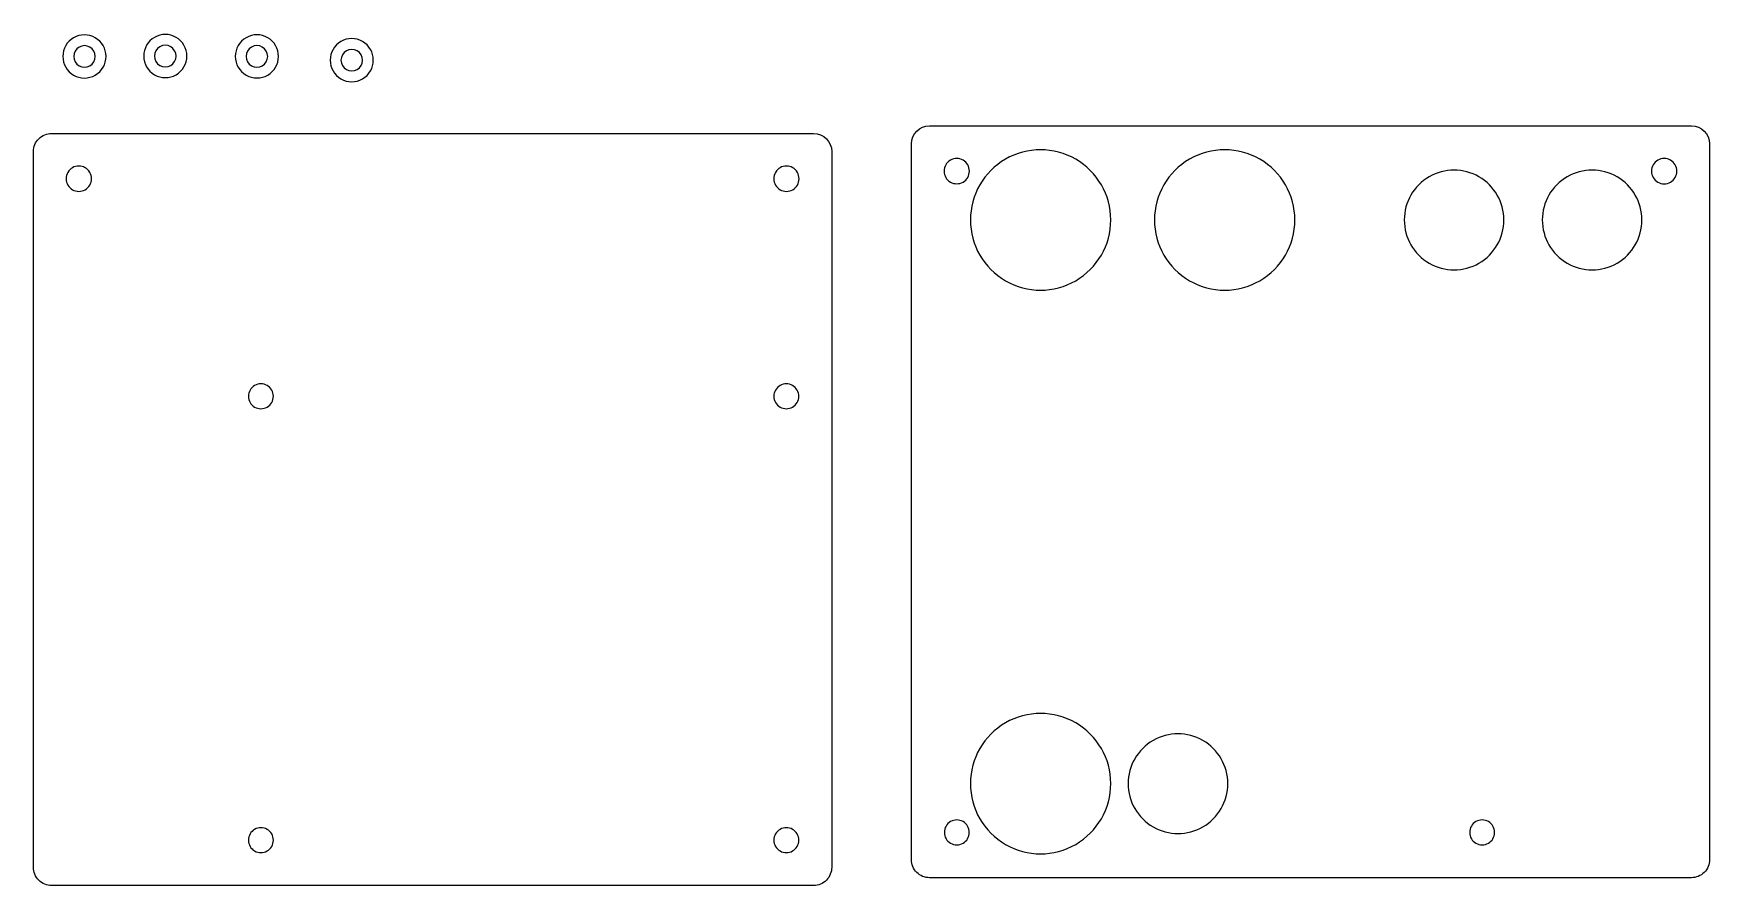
# Model space of a CAD drawing. Extents: x 18 to 215, y 14 to 114.
import ezdxf

# ---------------------------------------------------------------- set-up
doc = ezdxf.new("R2010")
doc.units = 0
doc.layers.get('0').update_dxf_attribs({"linetype": 'CONTINUOUS'})

msp = doc.modelspace()

# ---------------------------------------------------------------- linework, layer by layer
at = {"color": 7}
for p, q in [((25.647367, 111.218143), (25.647367, 111.218143)), ((26.913691, 111.218143), (26.913691, 111.218143)), ((35.138644, 111.262485), (35.138644, 111.262485)), ((36.404968, 111.262485), (36.404968, 111.262485)), ((45.894345, 111.224781), (45.894345, 111.224781)), ((47.160668, 111.224781), (47.160668, 111.224781)), ((57.030946, 110.779318), (57.030946, 110.779318)), ((58.29727, 110.779318), (58.29727, 110.779318)), ((20.52824, 102.182051), (109.989445, 102.182051)), ((18.400895, 16.005467), (18.400895, 100.054708)), ((112.116788, 100.054708), (112.116788, 16.005467)), ((25.208397, 96.863692), (25.208397, 96.863692)), ((108.287569, 96.863692), (108.287569, 96.863692)), ((128.283739, 97.757771), (128.283739, 97.757771)), ((211.347364, 97.757771), (211.347364, 97.757771)), ((144.882427, 92.017141), (144.882427, 92.017141)), ((166.492199, 92.017141), (166.492199, 92.017141)), ((191.037156, 92.017141), (191.037156, 92.017141)), ((207.244485, 92.017141), (207.244485, 92.017141)), ((46.559487, 71.316414), (46.559487, 71.316414)), ((108.252466, 71.316414), (108.252466, 71.316414)), ((144.882427, 25.837214), (144.882427, 25.837214)), ((158.622497, 25.837214), (158.622497, 25.837214)), ((128.265661, 20.105109), (128.265661, 20.105109)), ((189.947096, 20.105109), (189.947096, 20.105109)), ((46.559487, 19.196497), (46.559487, 19.196497)), ((108.252466, 19.196497), (108.252466, 19.196497)), ((109.989445, 13.878132), (20.52824, 13.878132)), ((213.04892, 14.787726), (123.604458, 14.787726))]:
    msp.add_line(p, q, dxfattribs=at)
for points in [[(23.114048, 113.413422), (22.330102, 112.96049), (21.847565, 112.123525), (21.848398, 111.218143)], [(25.648041, 113.413422), (24.864095, 113.866353), (23.897993, 113.866353), (23.114048, 113.413422)], [(23.747881, 112.314811), (23.356079, 112.088604), (23.114719, 111.670557), (23.114719, 111.218143)], [(25.014205, 112.314811), (24.622403, 112.541018), (24.139683, 112.541018), (23.747881, 112.314811)], [(25.647367, 111.218143), (25.647367, 111.670557), (25.406007, 112.088604), (25.014205, 112.314811)], [(26.913691, 111.218143), (26.914524, 112.123525), (26.431986, 112.96049), (25.648041, 113.413422)], [(32.605325, 113.457764), (31.821379, 113.004832), (31.338842, 112.167868), (31.339675, 111.262485)], [(35.139318, 113.457764), (34.355372, 113.910696), (33.389271, 113.910696), (32.605325, 113.457764)], [(33.239158, 112.359154), (32.847356, 112.132947), (32.605996, 111.714899), (32.605996, 111.262485)], [(34.505482, 112.359154), (34.11368, 112.585361), (33.63096, 112.585361), (33.239158, 112.359154)], [(35.138644, 111.262485), (35.138644, 111.714899), (34.897284, 112.132947), (34.505482, 112.359154)], [(36.404968, 111.262485), (36.405801, 112.167868), (35.923263, 113.004832), (35.139318, 113.457764)], [(43.361026, 113.420059), (42.57708, 112.967128), (42.094543, 112.130163), (42.095376, 111.224781)], [(45.895018, 113.420059), (45.111073, 113.872991), (44.144971, 113.872991), (43.361026, 113.420059)], [(43.994859, 112.321449), (43.603057, 112.095242), (43.361697, 111.677194), (43.361697, 111.224781)], [(45.261183, 112.321449), (44.869381, 112.547656), (44.386661, 112.547656), (43.994859, 112.321449)], [(45.894345, 111.224781), (45.894345, 111.677194), (45.652985, 112.095242), (45.261183, 112.321449)], [(47.160668, 111.224781), (47.161501, 112.130163), (46.678964, 112.967128), (45.895018, 113.420059)], [(54.497627, 112.974597), (53.713681, 112.521665), (53.231144, 111.684701), (53.231977, 110.779318)], [(57.03162, 112.974597), (56.247674, 113.427529), (55.281573, 113.427529), (54.497627, 112.974597)], [(58.29727, 110.779318), (58.298103, 111.684701), (57.815565, 112.521665), (57.03162, 112.974597)], [(21.848398, 111.218143), (21.847565, 110.31276), (22.330102, 109.475796), (23.114048, 109.022864)], [(23.114719, 111.218143), (23.114719, 110.765729), (23.356079, 110.347681), (23.747881, 110.121474)], [(25.014205, 110.121474), (25.406007, 110.347681), (25.647367, 110.765729), (25.647367, 111.218143)], [(25.648041, 109.022864), (26.431986, 109.475796), (26.914524, 110.31276), (26.913691, 111.218143)], [(31.339675, 111.262485), (31.338842, 110.357103), (31.821379, 109.520138), (32.605325, 109.067207)], [(32.605996, 111.262485), (32.605996, 110.810072), (32.847356, 110.392024), (33.239158, 110.165817)], [(34.505482, 110.165817), (34.897284, 110.392024), (35.138644, 110.810072), (35.138644, 111.262485)], [(35.139318, 109.067207), (35.923263, 109.520138), (36.405801, 110.357103), (36.404968, 111.262485)], [(42.095376, 111.224781), (42.094543, 110.319398), (42.57708, 109.482434), (43.361026, 109.029502)], [(43.361697, 111.224781), (43.361697, 110.772367), (43.603057, 110.354319), (43.994859, 110.128112)], [(45.261183, 110.128112), (45.652985, 110.354319), (45.894345, 110.772367), (45.894345, 111.224781)], [(45.895018, 109.029502), (46.678964, 109.482434), (47.161501, 110.319398), (47.160668, 111.224781)], [(53.231977, 110.779318), (53.231144, 109.873936), (53.713681, 109.036971), (54.497627, 108.584039)], [(55.13146, 111.875987), (54.739658, 111.64978), (54.498298, 111.231732), (54.498298, 110.779318)], [(54.498298, 110.779318), (54.498298, 110.326904), (54.739658, 109.908857), (55.13146, 109.68265)], [(56.397784, 111.875987), (56.005982, 112.102194), (55.523262, 112.102194), (55.13146, 111.875987)], [(57.030946, 110.779318), (57.030946, 111.231732), (56.789586, 111.64978), (56.397784, 111.875987)], [(56.397784, 109.68265), (56.789586, 109.908857), (57.030946, 110.326904), (57.030946, 110.779318)], [(57.03162, 108.584039), (57.815565, 109.036971), (58.298103, 109.873936), (58.29727, 110.779318)], [(23.114048, 109.022864), (23.897993, 108.569932), (24.864095, 108.569932), (25.648041, 109.022864)], [(23.747881, 110.121474), (24.139683, 109.895267), (24.622403, 109.895267), (25.014205, 110.121474)], [(32.605325, 109.067207), (33.389271, 108.614275), (34.355372, 108.614275), (35.139318, 109.067207)], [(33.239158, 110.165817), (33.63096, 109.93961), (34.11368, 109.93961), (34.505482, 110.165817)], [(43.361026, 109.029502), (44.144971, 108.57657), (45.111073, 108.57657), (45.895018, 109.029502)], [(43.994859, 110.128112), (44.386661, 109.901905), (44.869381, 109.901905), (45.261183, 110.128112)], [(54.497627, 108.584039), (55.281573, 108.131107), (56.247674, 108.131107), (57.03162, 108.584039)], [(55.13146, 109.68265), (55.523262, 109.456443), (56.005982, 109.456443), (56.397784, 109.68265)], [(121.477511, 100.948195), (121.477519, 102.122869), (122.429784, 103.075126), (123.604458, 103.075126)], [(123.604458, 103.075126), (123.604458, 103.075126), (213.04892, 103.075126), (213.04892, 103.075126)], [(213.04892, 103.075126), (214.223594, 103.075126), (215.175858, 102.122869), (215.175867, 100.948195)], [(18.400895, 100.054708), (18.400895, 100.618912), (18.625025, 101.160011), (19.023979, 101.558966)], [(19.023979, 101.558966), (19.422934, 101.957921), (19.964033, 102.182051), (20.52824, 102.182051)], [(109.989445, 102.182051), (111.164345, 102.182051), (112.116788, 101.229607), (112.116788, 100.054708)], [(121.477511, 16.914685), (121.477511, 16.914685), (121.477511, 100.948195), (121.477511, 100.948195)], [(140.761469, 99.15485), (138.211411, 100.627126), (135.069611, 100.627126), (132.519553, 99.15485)], [(162.371241, 99.15485), (159.821183, 100.627126), (156.679383, 100.627126), (154.129325, 99.15485)], [(215.175867, 100.948195), (215.175867, 100.948195), (215.175867, 16.914685), (215.175867, 16.914685)], [(24.464014, 98.153865), (24.003176, 98.420017), (23.435336, 98.420017), (22.974498, 98.153865)], [(107.543527, 98.15485), (107.082517, 98.421268), (106.514338, 98.421268), (106.053328, 98.15485)], [(126.050445, 99.047164), (125.589789, 98.781204), (125.306014, 98.28969), (125.306014, 97.757771)], [(127.539308, 99.047164), (127.078652, 99.313124), (126.511101, 99.313124), (126.050445, 99.047164)], [(128.283739, 97.757771), (128.283739, 98.28969), (127.999964, 98.781204), (127.539308, 99.047164)], [(132.519553, 99.15485), (129.969495, 97.682573), (128.398595, 94.961694), (128.398595, 92.017141)], [(144.882427, 92.017141), (144.882427, 94.961694), (143.311527, 97.682573), (140.761469, 99.15485)], [(154.129325, 99.15485), (151.579267, 97.682573), (150.008367, 94.961694), (150.008367, 92.017141)], [(166.492199, 92.017141), (166.492199, 94.961694), (164.921299, 97.682573), (162.371241, 99.15485)], [(209.113883, 99.047703), (208.653133, 98.781599), (208.369408, 98.289844), (208.369639, 97.757771)], [(210.603119, 99.047703), (210.142369, 99.313806), (209.574634, 99.313806), (209.113883, 99.047703)], [(211.347364, 97.757771), (211.347595, 98.289844), (211.06387, 98.781599), (210.603119, 99.047703)], [(22.974498, 98.153865), (22.513661, 97.88771), (22.229884, 97.395864), (22.230115, 96.863692)], [(22.230115, 96.863692), (22.229884, 96.331516), (22.513661, 95.839671), (22.974498, 95.573518)], [(25.208397, 96.863692), (25.208628, 97.395864), (24.92485, 97.88771), (24.464014, 98.153865)], [(24.464014, 95.573518), (24.92485, 95.839671), (25.208628, 96.331516), (25.208397, 96.863692)], [(106.053328, 98.15485), (105.592318, 97.888435), (105.308631, 97.396146), (105.309286, 96.863692)], [(105.309286, 96.863692), (105.308722, 96.331237), (105.592318, 95.838948), (106.053328, 95.572531)], [(108.287569, 96.863692), (108.288133, 97.396146), (108.004537, 97.888435), (107.543527, 98.15485)], [(107.543527, 95.572531), (108.004537, 95.838948), (108.288221, 96.331237), (108.287569, 96.863692)], [(125.306014, 97.757771), (125.306014, 97.225852), (125.589789, 96.734338), (126.050445, 96.468378)], [(126.050445, 96.468378), (126.511101, 96.202418), (127.078652, 96.202418), (127.539308, 96.468378)], [(127.539308, 96.468378), (127.999964, 96.734338), (128.283739, 97.225852), (128.283739, 97.757771)], [(182.262862, 97.084463), (180.452818, 96.039128), (179.338159, 94.107353), (179.338953, 92.017141)], [(188.113247, 97.084463), (186.303202, 98.129798), (184.072906, 98.129798), (182.262862, 97.084463)], [(191.037156, 92.017141), (191.03795, 94.107353), (189.923291, 96.039128), (188.113247, 97.084463)], [(198.470462, 97.08368), (196.660555, 96.038554), (195.545823, 94.107129), (195.546281, 92.017141)], [(204.320304, 97.08368), (202.510398, 98.128807), (200.280368, 98.128807), (198.470462, 97.08368)], [(207.244485, 92.017141), (207.244943, 94.107129), (206.130211, 96.038554), (204.320304, 97.08368)], [(208.369639, 97.757771), (208.369408, 97.225698), (208.653133, 96.733942), (209.113883, 96.467839)], [(209.113883, 96.467839), (209.574634, 96.201735), (210.142369, 96.201735), (210.603119, 96.467839)], [(210.603119, 96.467839), (211.06387, 96.733942), (211.347595, 97.225698), (211.347364, 97.757771)], [(22.974498, 95.573518), (23.435336, 95.307363), (24.003176, 95.307363), (24.464014, 95.573518)], [(106.053328, 95.572531), (106.514338, 95.306116), (107.082517, 95.306116), (107.543527, 95.572531)], [(128.398595, 92.017141), (128.398595, 89.072588), (129.969495, 86.351708), (132.519553, 84.879432)], [(140.761469, 84.879432), (143.311527, 86.351708), (144.882427, 89.072588), (144.882427, 92.017141)], [(150.008367, 92.017141), (150.008367, 89.072588), (151.579267, 86.351708), (154.129325, 84.879432)], [(162.371241, 84.879432), (164.921299, 86.351708), (166.492199, 89.072588), (166.492199, 92.017141)], [(179.338953, 92.017141), (179.338159, 89.926929), (180.452818, 87.995153), (182.262862, 86.949818)], [(188.113247, 86.949818), (189.923291, 87.995153), (191.03795, 89.926929), (191.037156, 92.017141)], [(195.546281, 92.017141), (195.545823, 89.927152), (196.660555, 87.995727), (198.470462, 86.950601)], [(204.320304, 86.950601), (206.130211, 87.995727), (207.244943, 89.927152), (207.244485, 92.017141)], [(182.262862, 86.949818), (184.072906, 85.904483), (186.303202, 85.904483), (188.113247, 86.949818)], [(198.470462, 86.950601), (200.280368, 85.905474), (202.510398, 85.905474), (204.320304, 86.950601)], [(132.519553, 84.879432), (135.069611, 83.407155), (138.211411, 83.407155), (140.761469, 84.879432)], [(154.129325, 84.879432), (156.679383, 83.407155), (159.821183, 83.407155), (162.371241, 84.879432)], [(45.828396, 72.583555), (45.375788, 72.844958), (44.818086, 72.844958), (44.365477, 72.583555)], [(107.521378, 72.583555), (107.06877, 72.844958), (106.511067, 72.844958), (106.058459, 72.583555)], [(44.365477, 72.583555), (43.912869, 72.322152), (43.634158, 71.839087), (43.634389, 71.316414)], [(43.634389, 71.316414), (43.634158, 70.793744), (43.912869, 70.310678), (44.365477, 70.049276)], [(46.559487, 71.316414), (46.559716, 71.839087), (46.281004, 72.322152), (45.828396, 72.583555)], [(45.828396, 70.049276), (46.281004, 70.310678), (46.559716, 70.793744), (46.559487, 71.316414)], [(106.058459, 72.583555), (105.605851, 72.322152), (105.32714, 71.839087), (105.327368, 71.316414)], [(105.327368, 71.316414), (105.32714, 70.793744), (105.605851, 70.310678), (106.058459, 70.049276)], [(108.252466, 71.316414), (108.252697, 71.839087), (107.973986, 72.322152), (107.521378, 72.583555)], [(107.521378, 70.049276), (107.973986, 70.310678), (108.252697, 70.793744), (108.252466, 71.316414)], [(44.365477, 70.049276), (44.818086, 69.787876), (45.375788, 69.787876), (45.828396, 70.049276)], [(106.058459, 70.049276), (106.511067, 69.787876), (107.06877, 69.787876), (107.521378, 70.049276)], [(140.761469, 32.974923), (138.211411, 34.447199), (135.069611, 34.447199), (132.519553, 32.974923)], [(132.519553, 32.974923), (129.969495, 31.502646), (128.398595, 28.781767), (128.398595, 25.837214)], [(144.882427, 25.837214), (144.882427, 28.781767), (143.311527, 31.502646), (140.761469, 32.974923)], [(155.698688, 30.904823), (153.888593, 31.950234), (151.658199, 31.950234), (149.848104, 30.904823)], [(149.848104, 30.904823), (148.03801, 29.859411), (146.923378, 27.927507), (146.924295, 25.837214)], [(158.622497, 25.837214), (158.623414, 27.927507), (157.508782, 29.859411), (155.698688, 30.904823)], [(128.398595, 25.837214), (128.398595, 22.892661), (129.969495, 20.171781), (132.519553, 18.699505)], [(140.761469, 18.699505), (143.311527, 20.171781), (144.882427, 22.892661), (144.882427, 25.837214)], [(146.924295, 25.837214), (146.923378, 23.74692), (148.03801, 21.815017), (149.848104, 20.769605)], [(155.698688, 20.769605), (157.508782, 21.815017), (158.623414, 23.74692), (158.622497, 25.837214)], [(44.365477, 20.463647), (43.912869, 20.202224), (43.634158, 19.719173), (43.634389, 19.196497)], [(45.828396, 20.463647), (45.375788, 20.725041), (44.818086, 20.725041), (44.365477, 20.463647)], [(46.559487, 19.196497), (46.559716, 19.719173), (46.281004, 20.202224), (45.828396, 20.463647)], [(106.058459, 20.463647), (105.605851, 20.202224), (105.32714, 19.719173), (105.327368, 19.196497)], [(107.521378, 20.463647), (107.06877, 20.725041), (106.511067, 20.725041), (106.058459, 20.463647)], [(108.252466, 19.196497), (108.252697, 19.719173), (107.973986, 20.202224), (107.521378, 20.463647)], [(126.072062, 21.372011), (125.619539, 21.110658), (125.340881, 20.627683), (125.34111, 20.105109)], [(125.34111, 20.105109), (125.340881, 19.582536), (125.619539, 19.09956), (126.072062, 18.838207)], [(127.534708, 21.372011), (127.082185, 21.633364), (126.524586, 21.633364), (126.072062, 21.372011)], [(128.265661, 20.105109), (128.26589, 20.627683), (127.987232, 21.110658), (127.534708, 21.372011)], [(127.534708, 18.838207), (127.987232, 19.09956), (128.26589, 19.582536), (128.265661, 20.105109)], [(149.848104, 20.769605), (151.658199, 19.724193), (153.888593, 19.724193), (155.698688, 20.769605)], [(187.753683, 21.371477), (187.301253, 21.110266), (187.022545, 20.62753), (187.022545, 20.105109)], [(187.022545, 20.105109), (187.022545, 19.582688), (187.301253, 19.099952), (187.753683, 18.838741)], [(189.215958, 21.371477), (188.763528, 21.632687), (188.206112, 21.632687), (187.753683, 21.371477)], [(189.947096, 20.105109), (189.947096, 20.62753), (189.668388, 21.110266), (189.215958, 21.371477)], [(189.215958, 18.838741), (189.668388, 19.099952), (189.947096, 19.582688), (189.947096, 20.105109)], [(43.634389, 19.196497), (43.634158, 18.673822), (43.912869, 18.19077), (44.365477, 17.929348)], [(44.365477, 17.929348), (44.818086, 17.667954), (45.375788, 17.667954), (45.828396, 17.929348)], [(45.828396, 17.929348), (46.281004, 18.19077), (46.559716, 18.673822), (46.559487, 19.196497)], [(105.327368, 19.196497), (105.32714, 18.673822), (105.605851, 18.19077), (106.058459, 17.929348)], [(106.058459, 17.929348), (106.511067, 17.667954), (107.06877, 17.667954), (107.521378, 17.929348)], [(107.521378, 17.929348), (107.973986, 18.19077), (108.252697, 18.673822), (108.252466, 19.196497)], [(126.072062, 18.838207), (126.524586, 18.576854), (127.082185, 18.576854), (127.534708, 18.838207)], [(132.519553, 18.699505), (135.069611, 17.227228), (138.211411, 17.227228), (140.761469, 18.699505)], [(187.753683, 18.838741), (188.206112, 18.577531), (188.763528, 18.577531), (189.215958, 18.838741)], [(19.023975, 14.501194), (18.62502, 14.900172), (18.400892, 15.441277), (18.400895, 16.005467)], [(112.116788, 16.005467), (112.116791, 15.441277), (111.892661, 14.900172), (111.493706, 14.501223)], [(122.100475, 15.410698), (121.701594, 15.809581), (121.477507, 16.350582), (121.477511, 16.914685)], [(215.175867, 16.914685), (215.17587, 16.350582), (214.951783, 15.809581), (214.552903, 15.410699)], [(20.52824, 13.878132), (19.964031, 13.878132), (19.422931, 14.102245), (19.023975, 14.501194)], [(111.493706, 14.501223), (111.094751, 14.102245), (110.553652, 13.878132), (109.989445, 13.878132)], [(123.604458, 14.787726), (123.040355, 14.787726), (122.499355, 15.011816), (122.100475, 15.410698)], [(214.552903, 15.410699), (214.154023, 15.011816), (213.613024, 14.787726), (213.04892, 14.787726)]]:
    msp.add_open_spline(points, degree=3, dxfattribs=at)

doc.saveas('drawing.dxf')
